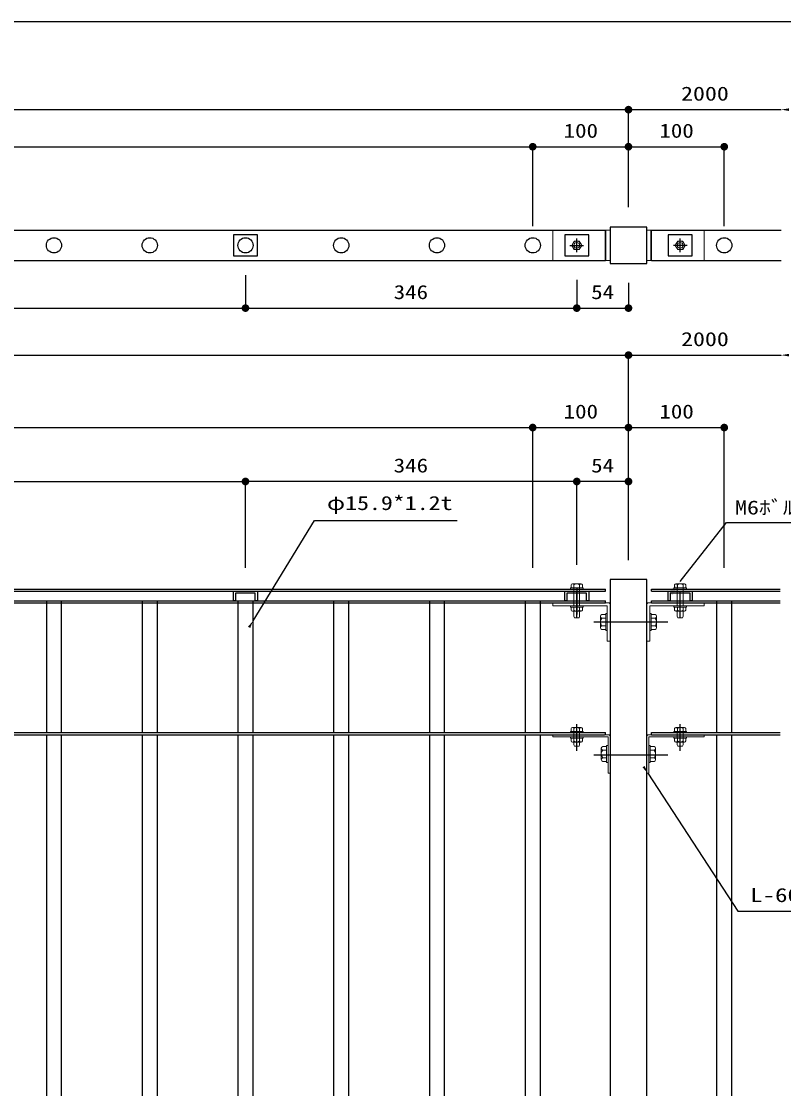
# Model space of a CAD drawing. Units: millimetres on the paper, scale 1:8. Extents: x -204 to 194, y -148 to 137.
# Drawn here: x -4.1 to 95.4, y -2.6 to 136.8 of the extents above; entities that cross this region are included whole.
import ezdxf
from ezdxf.enums import TextEntityAlignment as Align

# ---------------------------------------------------------------- set-up
doc = ezdxf.new("R2010")
doc.units = ezdxf.units.MM
doc.linetypes.add('CHAIN', pattern=[18.5, 12, -1.5, 3.5, -1.5])
doc.linetypes.add('DASHED_SPACED', pattern=[12, 6, -6])
for name, color, linetype, lineweight in [('0-1_0', 6, 'Continuous', 25), ('0-2_DIM1', 3, 'Continuous', 25), ('0-3_横桟', 2, 'Continuous', 25), ('0-4_文字', 7, 'Continuous', 25), ('0-6_ｾﾝﾀｰ', 1, 'CHAIN', 25), ('0-7_縦格子', 6, 'Continuous', 25), ('0-8_支柱', 60, 'Continuous', 25), ('0-A_下地', 30, 'Continuous', 9)]:
    doc.layers.add(name, color=color, linetype=linetype, lineweight=lineweight)
doc.styles.add('ＭＳ ゴシック', font='')
doc.styles.get('ＭＳ ゴシック').set_extended_font_data('MS Gothic')

# ---------------------------------------------------------------- blocks, each defined once
blk = doc.blocks.new('filled_dot')
at = {"color": 0, "linetype": 'Continuous', "lineweight": -2, "const_width": 1.25}
blk.add_lwpolyline([(-0.625, 0, 1), (0.625, 0, 1)], format="xyb", close=True, dxfattribs=at)
blk = doc.blocks.new('filled_arrow')
at = {"color": 0, "linetype": 'Continuous', "lineweight": -2}
blk.add_solid([(7.5, 1.25), (0, 0), (7.5, -1.25)], dxfattribs=at)

msp = doc.modelspace()

# ---------------------------------------------------------------- linework, layer by layer
at = {"layer": '0-1_0'}
msp.add_line((-204.102, 136.768), (193.676, 136.768), dxfattribs=at)
at = {"layer": '0-2_DIM1'}
for p, q in [((75.147, 112.527), (75.147, 125.397)), ((75.147, 112.527), (75.147, 125.397)), ((-174.853, 125.241), (75.147, 125.241)), ((75.147, 125.241), (95.091, 125.241)), ((-162.353, 120.399), (62.647, 120.399)), ((62.647, 110.027), (62.647, 120.555)), ((62.647, 110.027), (62.647, 120.555)), ((62.647, 120.399), (75.147, 120.399)), ((75.147, 112.527), (75.147, 120.555)), ((75.147, 112.527), (75.147, 120.555)), ((75.147, 120.399), (87.647, 120.399)), ((87.647, 110.027), (87.647, 120.555)), ((25.147, 103.652), (25.147, 99.176)), ((25.147, 103.027), (25.147, 99.176)), ((68.397, 103.027), (68.397, 99.176)), ((68.397, 103.027), (68.397, 99.176)), ((75.147, 102.652), (75.147, 99.176)), ((-124.853, 99.333), (25.147, 99.333)), ((25.147, 99.333), (68.397, 99.333)), ((68.397, 99.333), (75.147, 99.333)), ((-174.853, 93.194), (75.147, 93.194)), ((75.147, 66.412), (75.147, 93.35)), ((75.147, 80.162), (75.147, 93.35)), ((75.147, 93.194), (95.091, 93.194)), ((-162.353, 83.741), (62.647, 83.741)), ((62.647, 65.412), (62.647, 83.897)), ((62.647, 65.412), (62.647, 83.897)), ((62.647, 83.741), (75.147, 83.741)), ((75.147, 66.412), (75.147, 83.897)), ((75.147, 66.412), (75.147, 83.897)), ((75.147, 83.741), (87.647, 83.741)), ((87.647, 65.412), (87.647, 83.897)), ((-124.853, 76.7), (25.147, 76.7)), ((25.147, 65.412), (25.147, 76.856)), ((25.147, 65.412), (25.147, 76.856)), ((68.397, 76.7), (25.147, 76.7)), ((68.397, 65.835), (68.397, 76.856)), ((68.397, 65.835), (68.397, 76.856)), ((75.147, 76.7), (68.397, 76.7)), ((75.147, 66.412), (75.147, 76.856))]:
    msp.add_line(p, q, dxfattribs=at)
at = {"layer": '0-3_横桟'}
for p, q in [((-171.853, 109.527), (72.147, 109.527)), ((72.147, 105.527), (72.147, 109.527)), ((78.147, 109.527), (95.091, 109.527)), ((78.147, 105.527), (78.147, 109.527)), ((-171.853, 105.527), (72.147, 105.527)), ((78.147, 105.527), (95.091, 105.527)), ((-171.853, 62.662), (72.147, 62.662)), ((-171.853, 62.387), (72.147, 62.387)), ((72.147, 62.387), (72.147, 62.662)), ((72.147, 62.387), (72.147, 62.662)), ((78.147, 62.387), (78.147, 62.662)), ((78.147, 62.662), (94.966, 62.662)), ((78.147, 62.387), (94.966, 62.387)), ((-171.853, 61.137), (72.147, 61.137)), ((-171.853, 60.862), (72.147, 60.862)), ((72.147, 60.862), (72.147, 61.137)), ((78.147, 60.862), (78.147, 61.137)), ((78.147, 61.137), (94.966, 61.137)), ((78.147, 60.862), (94.966, 60.862)), ((-171.853, 43.912), (72.147, 43.912)), ((-171.728, 43.637), (72.022, 43.637)), ((72.147, 43.637), (72.147, 43.912)), ((78.147, 43.637), (78.147, 43.912)), ((78.147, 43.912), (94.966, 43.912)), ((78.147, 43.637), (94.966, 43.637))]:
    msp.add_line(p, q, dxfattribs=at)
at = {"layer": '0-3_横桟', "linetype": 'DASHED_SPACED'}
for points in [[(23.584, 106.152), (26.709, 106.152), (26.709, 108.902), (23.584, 108.902)], [(66.834, 106.152), (69.959, 106.152), (69.959, 108.902), (66.834, 108.902)], [(80.334, 106.152), (83.459, 106.152), (83.459, 108.902), (80.334, 108.902)]]:
    msp.add_lwpolyline(points, close=True, dxfattribs=at)
at = {"layer": '0-3_横桟'}
for points in [[(23.584, 61.137), (23.584, 62.387), (26.709, 62.387), (26.709, 61.137), (26.434, 61.137), (26.434, 62.112), (23.859, 62.112), (23.859, 61.137)], [(66.834, 61.137), (66.834, 62.387), (69.959, 62.387), (69.959, 61.137), (69.684, 61.137), (69.684, 62.112), (67.109, 62.112), (67.109, 61.137)], [(80.334, 61.137), (80.334, 62.387), (83.459, 62.387), (83.459, 61.137), (83.184, 61.137), (83.184, 62.112), (80.609, 62.112), (80.609, 61.137)]]:
    msp.add_lwpolyline(points, close=True, dxfattribs=at)
at = {"layer": '0-4_文字'}
for p, q in [((81.887, 63.643), (87.937, 71.333)), ((87.937, 71.333), (98.574, 71.333))]:
    msp.add_line(p, q, dxfattribs=at)
for points in [[(26.141, 58.512), (34.16, 71.594), (35.16, 71.594), (52.802, 71.594)], [(77.659, 38.637), (89.414, 20.619), (90.414, 20.619), (110.176, 20.619)]]:
    msp.add_lwpolyline(points, dxfattribs=at)
at = {"layer": '0-6_ｾﾝﾀｰ'}
for p, q in [((67.503, 107.527), (69.291, 107.527)), ((68.397, 106.633), (68.397, 108.421)), ((82.791, 107.527), (81.003, 107.527)), ((81.897, 106.633), (81.897, 108.421)), ((68.397, 62.831), (68.397, 59.355)), ((68.397, 58.892), (68.397, 62.368)), ((81.897, 58.892), (81.897, 62.368)), ((81.897, 58.892), (81.897, 62.368)), ((81.897, 58.892), (81.897, 62.368)), ((70.628, 58.362), (80.291, 58.362)), ((68.397, 41.542), (68.397, 45.018)), ((81.897, 41.542), (81.897, 45.018)), ((81.897, 41.542), (81.897, 45.018)), ((70.628, 41.012), (80.291, 41.012))]:
    msp.add_line(p, q, dxfattribs=at)
at = {"layer": '0-7_縦格子'}
for p, q in [((-0.847, 61.137), (-0.847, 43.912)), ((1.141, 43.912), (1.141, 61.137)), ((11.653, 61.137), (11.653, 43.912)), ((13.641, 43.912), (13.641, 61.137)), ((24.153, 61.137), (24.153, 43.912)), ((26.141, 43.912), (26.141, 61.137)), ((36.653, 61.137), (36.653, 43.912)), ((38.641, 43.912), (38.641, 61.137)), ((49.153, 61.137), (49.153, 43.912)), ((51.141, 43.912), (51.141, 61.137)), ((61.653, 61.137), (61.653, 43.912)), ((63.641, 43.912), (63.641, 61.137)), ((86.653, 61.137), (86.653, 43.912)), ((88.641, 43.912), (88.641, 61.137)), ((-0.847, 43.637), (-0.847, -65.813)), ((1.141, -65.813), (1.141, 43.637)), ((11.653, 43.637), (11.653, -65.813)), ((13.641, -65.813), (13.641, 43.637)), ((24.153, 43.637), (24.153, -65.813)), ((26.141, -65.813), (26.141, 43.637)), ((36.653, 43.637), (36.653, -65.813)), ((38.641, -65.813), (38.641, 43.637)), ((49.153, 43.637), (49.153, -65.813)), ((51.141, -65.813), (51.141, 43.637)), ((61.653, 43.637), (61.653, -65.813)), ((63.641, -65.813), (63.641, 43.637)), ((86.653, 43.637), (86.653, -65.813)), ((88.641, -65.813), (88.641, 43.637))]:
    msp.add_line(p, q, dxfattribs=at)
for centre in [(0.147, 107.527), (12.647, 107.527), (25.147, 107.527), (37.647, 107.527), (50.147, 107.527), (62.647, 107.527), (87.647, 107.527)]:
    msp.add_circle(centre, 0.994, dxfattribs=at)
at = {"layer": '0-8_支柱'}
for points in [[(72.772, 105.152), (77.522, 105.152), (77.522, 109.902), (72.772, 109.902)], [(72.772, -124.838), (77.522, -124.838), (77.522, 63.912), (72.772, 63.912)]]:
    msp.add_lwpolyline(points, close=True, dxfattribs=at)
at = {"layer": '0-A_下地', "linetype": 'DASHED_SPACED'}
for p, q in [((72.772, 109.527), (65.272, 109.527)), ((65.272, 105.527), (65.272, 109.527)), ((72.209, 109.527), (72.209, 105.527)), ((72.772, 109.527), (72.772, 105.527)), ((77.522, 109.527), (85.022, 109.527)), ((77.522, 109.527), (77.522, 105.527)), ((78.084, 109.527), (78.084, 105.527)), ((85.022, 105.527), (85.022, 109.527)), ((72.772, 105.527), (65.272, 105.527)), ((77.522, 105.527), (85.022, 105.527)), ((68.022, 60.462), (68.022, 62.812)), ((68.772, 60.462), (68.772, 62.812)), ((81.522, 60.462), (81.522, 62.812)), ((82.272, 60.462), (82.272, 62.812)), ((68.022, 43.212), (68.022, 44.062)), ((68.772, 43.212), (68.772, 44.062)), ((81.522, 43.212), (81.522, 44.062)), ((82.272, 43.212), (82.272, 44.062))]:
    msp.add_line(p, q, dxfattribs=at)
at = {"layer": '0-A_下地'}
for p, q in [((67.745, 107.527), (68.071, 108.091)), ((68.071, 106.963), (67.745, 107.527)), ((68.071, 108.091), (68.723, 108.091)), ((68.723, 108.091), (69.048, 107.527)), ((69.048, 107.527), (68.723, 106.963)), ((81.245, 107.527), (81.571, 108.091)), ((81.571, 106.963), (81.245, 107.527)), ((81.571, 108.091), (82.223, 108.091)), ((82.223, 108.091), (82.548, 107.527)), ((82.548, 107.527), (82.223, 106.963)), ((68.723, 106.963), (68.071, 106.963)), ((82.223, 106.963), (81.571, 106.963)), ((69.222, 62.812), (67.572, 62.812)), ((69.222, 62.812), (67.572, 62.812)), ((67.572, 62.662), (67.572, 62.812)), ((67.66, 62.812), (67.66, 63.2)), ((69.134, 62.812), (67.66, 62.812)), ((68.949, 63.335), (67.844, 63.335)), ((68.029, 62.812), (68.029, 63.2)), ((68.765, 62.812), (68.765, 63.2)), ((69.134, 62.812), (69.134, 63.2)), ((69.222, 62.662), (69.222, 62.812)), ((82.722, 62.812), (81.072, 62.812)), ((82.722, 62.812), (81.072, 62.812)), ((81.072, 62.662), (81.072, 62.812)), ((81.16, 62.812), (81.16, 63.2)), ((82.634, 62.812), (81.16, 62.812)), ((82.449, 63.335), (81.344, 63.335)), ((81.529, 62.812), (81.529, 63.2)), ((82.265, 62.812), (82.265, 63.2)), ((82.634, 62.812), (82.634, 63.2)), ((82.722, 62.662), (82.722, 62.812)), ((69.222, 62.662), (67.572, 62.662)), ((77.522, 62.112), (77.522, 57.387)), ((82.722, 62.662), (81.072, 62.662)), ((65.272, 60.862), (72.497, 60.862)), ((65.272, 60.462), (65.272, 60.862)), ((65.272, 60.462), (72.372, 60.462)), ((67.572, 60.312), (67.572, 60.462)), ((69.222, 60.462), (67.572, 60.462)), ((69.222, 60.312), (67.572, 60.312)), ((67.66, 60.312), (67.66, 59.923)), ((67.725, 60.312), (69.069, 60.312)), ((68.029, 60.312), (68.029, 59.923)), ((68.765, 60.312), (68.765, 59.923)), ((69.134, 60.312), (69.134, 59.923)), ((69.222, 60.312), (69.222, 60.462)), ((72.372, 60.462), (72.372, 55.862)), ((72.772, 60.587), (72.772, 55.862)), ((77.522, 60.587), (77.522, 55.862)), ((85.022, 60.862), (77.797, 60.862)), ((85.022, 60.462), (77.922, 60.462)), ((77.922, 60.462), (77.922, 55.862)), ((81.072, 60.312), (81.072, 60.462)), ((82.722, 60.462), (81.072, 60.462)), ((82.722, 60.312), (81.072, 60.312)), ((81.16, 60.312), (81.16, 59.923)), ((81.225, 60.312), (82.569, 60.312)), ((81.529, 60.312), (81.529, 59.923)), ((82.265, 60.312), (82.265, 59.923)), ((82.634, 60.312), (82.634, 59.923)), ((82.722, 60.312), (82.722, 60.462)), ((85.022, 60.462), (85.022, 60.862)), ((68.949, 59.788), (67.844, 59.788)), ((68.022, 59.788), (68.022, 59.099)), ((68.022, 59.099), (68.097, 58.912)), ((68.697, 58.912), (68.097, 58.912)), ((68.772, 59.099), (68.697, 58.912)), ((68.772, 59.788), (68.772, 59.099)), ((71.474, 59.098), (71.474, 57.625)), ((72.172, 59.344), (71.653, 59.344)), ((72.172, 58.852), (71.653, 58.852)), ((72.372, 59.462), (72.172, 59.462)), ((72.172, 59.462), (72.172, 57.262)), ((72.172, 59.462), (72.172, 57.262)), ((72.172, 59.344), (72.172, 57.379)), ((72.372, 59.462), (72.372, 57.262)), ((78.122, 59.462), (78.122, 57.262)), ((78.122, 59.344), (78.64, 59.344)), ((78.122, 59.344), (78.122, 57.379)), ((78.122, 58.852), (78.64, 58.852)), ((78.82, 59.098), (78.82, 57.625)), ((82.449, 59.788), (81.344, 59.788)), ((81.522, 59.788), (81.522, 59.099)), ((81.522, 59.099), (81.597, 58.912)), ((82.197, 58.912), (81.597, 58.912)), ((82.272, 59.099), (82.197, 58.912)), ((82.272, 59.788), (82.272, 59.099)), ((72.172, 57.871), (71.653, 57.871)), ((72.172, 57.379), (71.653, 57.379)), ((72.372, 57.262), (72.172, 57.262)), ((78.122, 57.871), (78.64, 57.871)), ((78.122, 57.379), (78.64, 57.379)), ((72.772, 55.862), (72.372, 55.862)), ((77.522, 55.862), (77.922, 55.862)), ((65.272, 43.362), (65.272, 43.637)), ((65.272, 43.637), (72.497, 43.637)), ((65.272, 43.362), (72.497, 43.362)), ((69.222, 44.062), (67.572, 44.062)), ((67.572, 43.212), (67.572, 43.362)), ((69.222, 43.362), (67.572, 43.362)), ((69.222, 43.212), (67.572, 43.212)), ((67.66, 44.062), (67.66, 44.45)), ((69.134, 44.062), (67.66, 44.062)), ((67.66, 43.212), (67.66, 42.823)), ((67.725, 43.212), (69.069, 43.212)), ((68.949, 44.585), (67.844, 44.585)), ((68.029, 44.062), (68.029, 44.45)), ((68.029, 43.212), (68.029, 42.823)), ((68.765, 44.062), (68.765, 44.45)), ((68.765, 43.212), (68.765, 42.823)), ((69.134, 44.062), (69.134, 44.45)), ((69.134, 43.212), (69.134, 42.823)), ((69.222, 43.212), (69.222, 43.362)), ((72.497, 43.362), (72.497, 38.637)), ((72.772, 43.362), (72.772, 38.637)), ((77.522, 43.362), (77.522, 38.637)), ((85.022, 43.637), (77.797, 43.637)), ((77.797, 43.362), (77.797, 38.637)), ((85.022, 43.362), (77.797, 43.362)), ((81.072, 44.062), (82.722, 44.062)), ((81.072, 44.062), (82.722, 44.062)), ((81.072, 43.912), (81.072, 44.062)), ((81.072, 43.912), (82.722, 43.912)), ((81.072, 43.362), (82.722, 43.362)), ((81.072, 43.212), (81.072, 43.362)), ((81.072, 43.212), (82.722, 43.212)), ((81.16, 44.062), (81.16, 44.45)), ((81.16, 44.062), (82.634, 44.062)), ((81.16, 43.212), (81.16, 42.823)), ((82.569, 43.212), (81.225, 43.212)), ((81.344, 44.585), (82.449, 44.585)), ((81.529, 44.062), (81.529, 44.45)), ((81.529, 43.212), (81.529, 42.823)), ((82.265, 44.062), (82.265, 44.45)), ((82.265, 43.212), (82.265, 42.823)), ((82.634, 44.062), (82.634, 44.45)), ((82.634, 43.212), (82.634, 42.823)), ((82.722, 43.912), (82.722, 44.062)), ((82.722, 43.212), (82.722, 43.362)), ((85.022, 43.362), (85.022, 43.637)), ((68.949, 42.688), (67.844, 42.688)), ((68.022, 42.688), (68.022, 42.324)), ((68.022, 42.324), (68.097, 42.137)), ((68.772, 42.688), (68.772, 42.324)), ((71.599, 41.873), (71.599, 40.4)), ((72.297, 42.119), (71.778, 42.119)), ((72.297, 42.237), (72.297, 40.037)), ((72.297, 42.237), (72.297, 40.037)), ((72.497, 42.237), (72.297, 42.237)), ((72.297, 42.119), (72.297, 40.154)), ((72.497, 42.237), (72.497, 40.037)), ((77.997, 42.237), (77.997, 40.037)), ((77.997, 42.119), (78.515, 42.119)), ((77.997, 42.119), (77.997, 40.154)), ((78.695, 41.873), (78.695, 40.4)), ((81.344, 42.688), (82.449, 42.688)), ((81.522, 42.688), (81.522, 42.324)), ((81.522, 42.324), (81.597, 42.137)), ((81.597, 42.137), (82.197, 42.137)), ((72.297, 41.627), (71.778, 41.627)), ((72.297, 40.646), (71.778, 40.646)), ((77.997, 41.627), (78.515, 41.627)), ((77.997, 40.646), (78.515, 40.646)), ((72.297, 40.154), (71.778, 40.154)), ((72.497, 40.037), (72.297, 40.037)), ((77.997, 40.154), (78.515, 40.154)), ((72.772, 38.637), (72.497, 38.637)), ((77.522, 38.637), (77.797, 38.637))]:
    msp.add_line(p, q, dxfattribs=at)
for points in [[(77.922, 59.462), (77.922, 57.262), (78.122, 57.262)], [(77.922, 59.462), (78.122, 59.462), (78.122, 57.262)], [(69.222, 43.912), (67.572, 43.912), (67.572, 44.062)], [(69.222, 43.912), (69.222, 44.062), (67.572, 44.062)], [(68.772, 42.324), (68.697, 42.137), (68.097, 42.137)], [(77.797, 42.237), (77.797, 40.037), (77.997, 40.037)], [(77.797, 42.237), (77.997, 42.237), (77.997, 40.037)], [(82.272, 42.688), (82.272, 42.324), (82.197, 42.137)]]:
    msp.add_lwpolyline(points, dxfattribs=at)
for centre, radius in [((68.397, 107.527), 0.564), ((68.397, 107.527), 0.375), ((81.897, 107.527), 0.564), ((81.897, 107.527), 0.375)]:
    msp.add_circle(centre, radius, dxfattribs=at)
for centre, radius, start, end in [((67.844, 63.141), 0.194, 17.74657, 162.25343), ((68.397, 62.764), 0.571, 49.83207, 130.16793), ((68.949, 63.141), 0.194, 17.74657, 162.25343), ((81.344, 63.141), 0.194, 17.74657, 162.25343), ((81.897, 62.764), 0.571, 49.83207, 130.16793), ((82.449, 63.141), 0.194, 17.74657, 162.25343), ((67.844, 59.982), 0.194, 197.74657, 342.25343), ((68.397, 60.359), 0.571, 229.83207, 310.16793), ((68.949, 59.982), 0.194, 197.74657, 342.25343), ((72.497, 60.587), 0.275, 0, 90), ((77.797, 60.587), 0.275, 90, 180), ((81.344, 59.982), 0.194, 197.74657, 342.25343), ((81.897, 60.359), 0.571, 229.83207, 310.16793), ((82.449, 59.982), 0.194, 197.74657, 342.25343), ((71.732, 59.098), 0.258, 107.74657, 252.25343), ((72.235, 58.362), 0.761, 139.83207, 220.16793), ((78.562, 59.098), 0.258, 287.74657, 72.25343), ((78.059, 58.362), 0.761, 319.83207, 40.16793), ((71.732, 57.625), 0.258, 107.74657, 252.25343), ((78.562, 57.625), 0.258, 287.74657, 72.25343), ((67.844, 44.391), 0.194, 17.74657, 162.25343), ((68.397, 44.014), 0.571, 49.83207, 130.16793), ((68.949, 44.391), 0.194, 17.74657, 162.25343), ((72.497, 43.362), 0.275, 0, 90), ((77.797, 43.362), 0.275, 90, 180), ((81.344, 44.391), 0.194, 17.74657, 162.25343), ((81.897, 44.014), 0.571, 49.83207, 130.16793), ((82.449, 44.391), 0.194, 17.74657, 162.25343), ((67.844, 42.882), 0.194, 197.74657, 342.25343), ((68.397, 43.259), 0.571, 229.83207, 310.16793), ((68.949, 42.882), 0.194, 197.74657, 342.25343), ((71.857, 41.873), 0.258, 107.74657, 252.25343), ((78.437, 41.873), 0.258, 287.74657, 72.25343), ((81.344, 42.882), 0.194, 197.74657, 342.25343), ((81.897, 43.259), 0.571, 229.83207, 310.16793), ((82.449, 42.882), 0.194, 197.74657, 342.25343), ((72.36, 41.137), 0.761, 139.83207, 220.16793), ((71.857, 40.4), 0.258, 107.74657, 252.25343), ((77.934, 41.137), 0.761, 319.83207, 40.16793), ((78.437, 40.4), 0.258, 287.74657, 72.25343)]:
    msp.add_arc(centre, radius, start, end, dxfattribs=at)

# ---------------------------------------------------------------- block references
at = {"layer": '0-2_DIM1'}
for name, p, xscale, yscale in [('filled_dot', (75.147, 125.241), 0.4, 0.4), ('filled_arrow', (95.091, 125.241), 0.133, 0.133), ('filled_dot', (62.647, 120.399), 0.4, 0.4), ('filled_dot', (75.147, 120.399), 0.4, 0.4), ('filled_dot', (87.647, 120.399), 0.4, 0.4), ('filled_dot', (25.147, 99.333), 0.4, 0.4), ('filled_dot', (68.397, 99.333), 0.4, 0.4), ('filled_dot', (75.147, 99.333), 0.4, 0.4), ('filled_dot', (75.147, 93.194), 0.4, 0.4), ('filled_arrow', (95.091, 93.194), 0.133, 0.133), ('filled_dot', (62.647, 83.741), 0.4, 0.4), ('filled_dot', (75.147, 83.741), 0.4, 0.4), ('filled_dot', (87.647, 83.741), 0.4, 0.4), ('filled_dot', (25.147, 76.7), 0.4, 0.4), ('filled_dot', (68.397, 76.7), 0.4, 0.4), ('filled_dot', (75.147, 76.7), 0.4, 0.4)]:
    msp.add_blockref(name, p, dxfattribs=dict(at, xscale=xscale, yscale=yscale))
at = {"layer": '0-2_DIM1', "xscale": 0.4, "yscale": 0.4, "rotation": 180}
for p in [(75.147, 125.241), (62.647, 120.399), (75.147, 120.399), (25.147, 99.333), (68.397, 99.333), (75.147, 93.194), (62.647, 83.741), (75.147, 83.741), (25.147, 76.7), (68.397, 76.7)]:
    msp.add_blockref('filled_dot', p, dxfattribs=at)
at = {"layer": '0-4_文字'}
for p, xscale, yscale, rotation in [((81.887, 63.643), 0.267, 0.267, 231.8), ((26.141, 58.512), 0.133, 0.133, 238.5), ((77.659, 38.637), 0.133, 0.133, 123.1)]:
    msp.add_blockref('filled_arrow', p, dxfattribs=dict(at, xscale=xscale, yscale=yscale, rotation=rotation))

# ---------------------------------------------------------------- texts
at = {"layer": '0-2_DIM1', "style": 'ＭＳ ゴシック'}
for s, width, p in [('2000', 1.25, (82.01, 125.866)), ('100', 1.2, (66.682, 121.024)), ('100', 1.2, (79.182, 121.024)), ('346', 1.2, (44.494, 99.958)), ('54', 1.2, (70.274, 99.958)), ('2000', 1.25, (82.01, 93.819)), ('100', 1.2, (66.682, 84.366)), ('100', 1.2, (79.182, 84.366)), ('346', 1.2, (44.494, 77.325)), ('54', 1.2, (70.274, 77.325))]:
    msp.add_text(s, height=1.833, dxfattribs=dict(at, width=width)).set_placement(p, align=Align.BOTTOM_LEFT)
at = {"layer": '0-4_文字', "style": 'ＭＳ ゴシック'}
for s, width, p in [('φ15.9*1.2t', 1.25, (35.785, 72.422)), ('M6ﾎﾞﾙﾄ', 1.25, (89.06, 71.84)), ('L-60*40*3.2t', 1.3, (91.039, 21.244))]:
    msp.add_text(s, height=1.833, dxfattribs=dict(at, width=width)).set_placement(p, align=Align.BOTTOM_LEFT)

doc.saveas('drawing.dxf')
